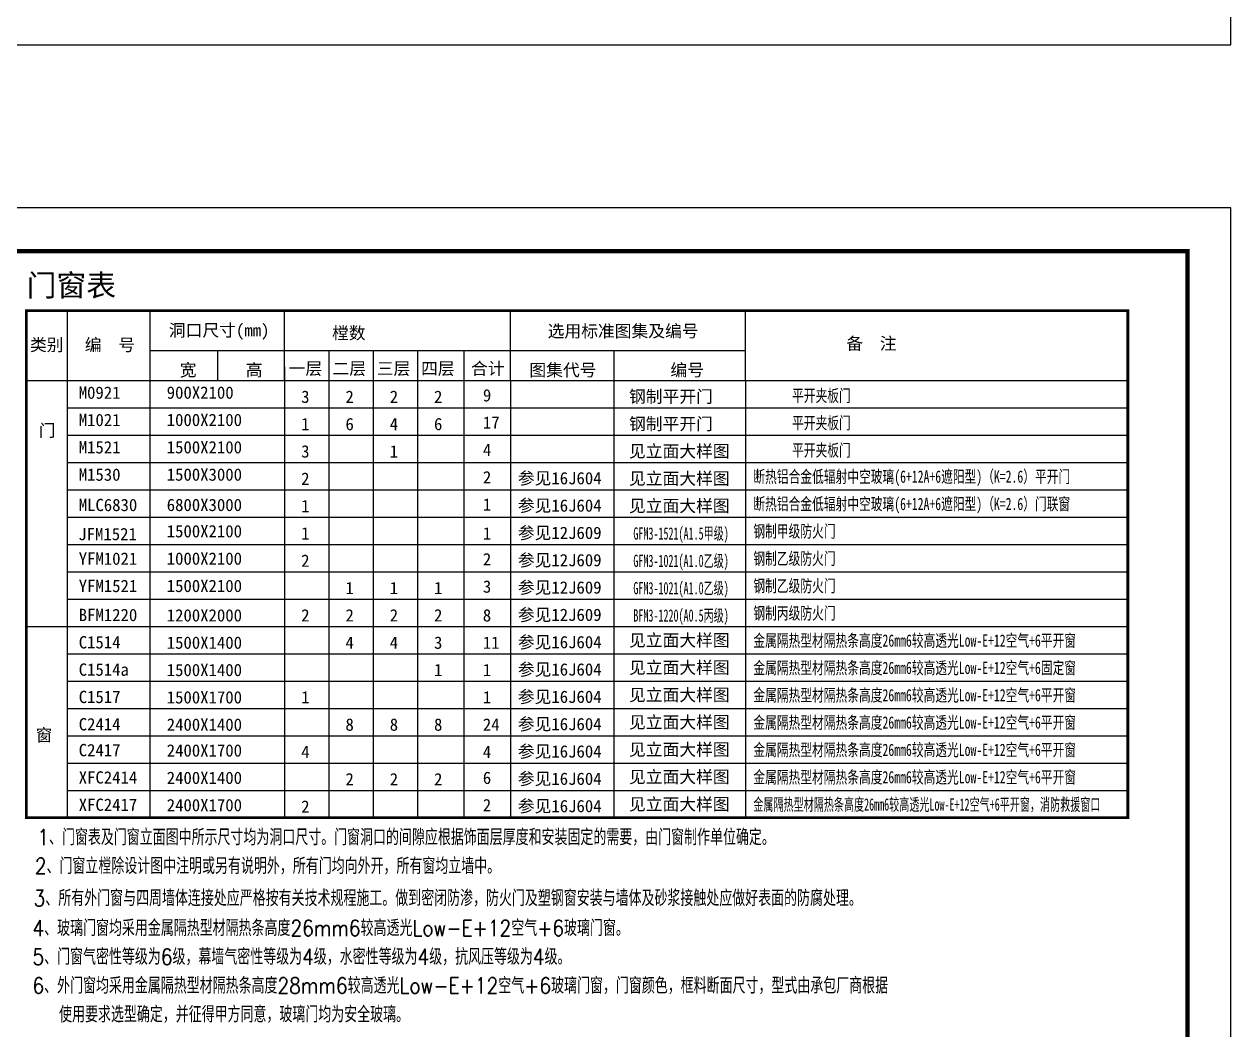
# Model space of a CAD drawing. Extents: x 5904849 to 6011887, y -826029 to -177002.
# Drawn here: x 5936431 to 5964249, y -702608 to -679417 of the extents above; entities that cross this region are included whole.
import ezdxf

# ---------------------------------------------------------------- set-up
doc = ezdxf.new("R2010")
doc.units = 0
doc.header["$LTSCALE"] = 1000
doc.header["$MEASUREMENT"] = 0
doc.layers.get('0').update_dxf_attribs({"linetype": 'CONTINUOUS'})
for name, color, linetype in [('DIM', 7, 'CONTINUOUS'), ('PUB_TEXT', 7, 'CONTINUOUS'), ('PUB_TITLE', 4, 'CONTINUOUS')]:
    doc.layers.add(name, color=color, linetype=linetype)
doc.styles.add('-宋体', font='', dxfattribs={"width": 0.8})
doc.styles.add('HZ1', font='txt.shx', dxfattribs={"bigfont": 'hzdx.shx'})
doc.styles.get('-宋体').set_extended_font_data('SimSun')

msp = doc.modelspace()

# ---------------------------------------------------------------- linework, layer by layer
at = {"layer": 'DIM', "color": 143}
for p, q in [((5937420.7, -686026.5), (5937420.7, -697717.7)), ((5939337.4, -697717.7), (5939337.4, -686026.5)), ((5942434.4, -687637.7), (5942434.4, -686026.5)), ((5947642.9, -687637.7), (5947642.9, -686026.5)), ((5953058.9, -687637.7), (5953058.9, -686026.5)), ((5939337.4, -686940.6), (5947642.9, -686940.6)), ((5940885.9, -686940.6), (5940885.9, -687637.7)), ((5943455.4, -686940.6), (5943455.4, -697717.7)), ((5944476, -686940.6), (5944476, -697717.7)), ((5945496.6, -686940.6), (5945496.6, -697717.7)), ((5946569.9, -686940.6), (5946569.9, -697717.7)), ((5946569.9, -686940.6), (5946569.9, -697717.7)), ((5946569.9, -686940.6), (5946569.9, -697717.7)), ((5947642.9, -686940.6), (5953058.9, -686940.6)), ((5950026.2, -686940.6), (5950026.2, -697717.7)), ((5942434.4, -687322.7), (5942434.4, -697717.7)), ((5936479.6, -687637.7), (5961874.6, -687637.7)), ((5937420.7, -687637.7), (5961874.6, -687637.7)), ((5947642.9, -687637.7), (5947642.9, -697717.7)), ((5953058.9, -687637.7), (5953058.9, -697717.7)), ((5937420.7, -688267.7), (5961874.6, -688267.7)), ((5937420.7, -688897.7), (5961874.6, -688897.7)), ((5937420.7, -689527.7), (5961874.6, -689527.7)), ((5937420.7, -690157.7), (5961874.6, -690157.7)), ((5937420.7, -690787.7), (5961874.6, -690787.7)), ((5937420.7, -691417.7), (5961874.6, -691417.7)), ((5937420.7, -692047.7), (5961874.6, -692047.7)), ((5937420.7, -692677.7), (5961874.6, -692677.7)), ((5936479.6, -693307.7), (5961874.6, -693307.7)), ((5936479.6, -693307.7), (5953058.9, -693307.7)), ((5936479.6, -693307.7), (5953058.9, -693307.7)), ((5937420.7, -693937.7), (5961874.6, -693937.7)), ((5937420.7, -694567.7), (5961874.6, -694567.7)), ((5937420.7, -695197.7), (5961874.6, -695197.7)), ((5937420.7, -695827.7), (5961874.6, -695827.7)), ((5937420.7, -695827.7), (5953058.9, -695827.7)), ((5937420.7, -696457.7), (5961874.6, -696457.7)), ((5937420.7, -697087.7), (5961874.6, -697087.7)), ((5937420.7, -697717.7), (5961874.6, -697717.7)), ((5937420.7, -697717.7), (5961874.6, -697717.7))]:
    msp.add_line(p, q, dxfattribs=at)
at = {"layer": 'PUB_TITLE', "color": 4}
for points in [[(5904849.4, -679892.1), (5964249.4, -679892.1), (5964249.4, -637892.1), (5904849.4, -637892.1)], [(5904849.4, -725651.3), (5964249.4, -725651.3), (5964249.4, -683651.3), (5904849.4, -683651.3)]]:
    msp.add_lwpolyline(points, close=True, dxfattribs=at)
at = {"layer": 'PUB_TITLE', "color": 4, "const_width": 100}
msp.add_lwpolyline([(5907349.4, -724651.3), (5963249.4, -724651.3), (5963249.4, -684651.3), (5907349.4, -684651.3)], close=True, dxfattribs=at)
at = {"layer": 'PUB_TITLE', "const_width": 63}
msp.add_lwpolyline([(5936479.6, -686026.5), (5961874.6, -686026.5), (5961874.6, -697717.7), (5936479.6, -697717.7)], close=True, dxfattribs=at)

# ---------------------------------------------------------------- texts
at = {"color": 4, "style": 'HZ1', "width": 0.85}
for s, p in [('1、门窗表及门窗立面图中所示尺寸均为洞口尺寸。门窗洞口的间隙应根据饰面层厚度和安装固定的需要，由门窗制作单位确定。', (5936735.9, -698351.7, -11948.3)), ('2、门窗立樘除设计图中注明或另有说明外，所有门均向外开，所有窗均立墙中。', (5936677.9, -699013.9, -11948.3)), ('3、所有外门窗与四周墙体连接处应严格按有关技术规程施工。做到密闭防渗，防火门及塑钢窗安装与墙体及砂浆接触处应做好表面的防腐处理。', (5936650.5, -699756.3)), ('4、玻璃门窗均采用金属隔热型材隔热条高度26mm6较高透光Low-E+12空气+6玻璃门窗。', (5936623.7, -700445.2, -11948.3)), ('5、门窗气密性等级为6级，幕墙气密性等级为4级，水密性等级为4级，抗风压等级为4级。', (5936623.7, -701108.1, -11948.3)), ('6、外门窗均采用金属隔热型材隔热条高度28mm6较高透光Low-E+12空气+6玻璃门窗，门窗颜色，框料断面尺寸，型式由承包厂商根据', (5936623.7, -701772.4, -11948.3)), ('使用要求选型确定，并征得甲方同意，玻璃门均为安全玻璃。', (5937237.2, -702436.7, -11948.3))]:
    msp.add_text(s, height=370, dxfattribs=at).set_placement(p)
at = {"layer": 'PUB_TEXT', "linetype": 'Continuous', "style": '-宋体'}
for s, height, p in [('门窗表', 504, (5936488.2, -685691.3)), ('洞口尺寸(mm)', 283.5, (5939767.4, -686618)), ('樘数', 283.5, (5943528.6, -686681.4)), ('选用标准图集及编号', 283.5, (5948499.1, -686636)), ('类别', 283.5, (5936566.3, -686952.6)), ('编  号', 283.5, (5937828.9, -686952.6)), ('备  注', 283.5, (5955383.5, -686922.5)), ('宽', 283.5, (5940018.5, -687533.1)), ('高', 283.5, (5941541.4, -687533.1)), ('一层', 283.5, (5942528.5, -687500)), ('二层', 283.5, (5943540.5, -687500)), ('三层', 283.5, (5944561.1, -687500)), ('四层', 283.5, (5945581.7, -687500)), ('合计', 283.5, (5946732.1, -687500)), ('图集代号', 283.5, (5948079.1, -687535.4)), ('编号', 283.5, (5951329.6, -687535.4)), ('3', 283.5, (5942817.9, -688151.1)), ('2', 283.5, (5943838.9, -688151.1)), ('2', 283.5, (5944859.5, -688151.1)), ('2', 283.5, (5945880.1, -688151.1)), ('9', 283.5, (5947006.8, -688117.6)), ('17', 283.5, (5947006.8, -688747.6)), ('门', 283.5, (5936768.8, -688928.2)), ('1', 283.5, (5942817.9, -688781.1)), ('6', 283.5, (5943838.9, -688781.1)), ('4', 283.5, (5944859.5, -688781.1)), ('6', 283.5, (5945880.1, -688781.1)), ('3', 283.5, (5942817.9, -689411.1)), ('1', 283.5, (5944859.5, -689411.1)), ('4', 283.5, (5947006.8, -689377.6)), ('2', 283.5, (5942817.9, -690041.1)), ('2', 283.5, (5947006.8, -690007.6)), ('1', 283.5, (5942817.9, -690671.1)), ('1', 283.5, (5947006.8, -690637.6)), ('1', 283.5, (5942817.9, -691301.1)), ('1', 283.5, (5947006.8, -691301.1)), ('2', 283.5, (5942817.9, -691931.1)), ('2', 283.5, (5947006.8, -691897.6)), ('1', 283.5, (5943838.9, -692561.1)), ('1', 283.5, (5944859.5, -692561.1)), ('1', 283.5, (5945880.1, -692561.1)), ('3', 283.5, (5947006.8, -692527.6)), ('2', 283.5, (5942817.9, -693191.1)), ('2', 283.5, (5943838.9, -693191.1)), ('2', 283.5, (5944859.5, -693191.1)), ('2', 283.5, (5945880.1, -693191.1)), ('8', 283.5, (5947005.4, -693191.1)), ('4', 283.5, (5943838.9, -693821.1)), ('4', 283.5, (5944859.5, -693821.1)), ('3', 283.5, (5945880.1, -693821.1)), ('11', 283.5, (5947005.4, -693821.1)), ('1', 283.5, (5945880.1, -694451.1)), ('1', 283.5, (5947005.4, -694451.1)), ('1', 283.5, (5942817.9, -695081.1)), ('1', 283.5, (5947005.4, -695081.1)), ('8', 283.5, (5943838.9, -695711.1)), ('8', 283.5, (5944859.5, -695711.1)), ('8', 283.5, (5945880.1, -695711.1)), ('24', 283.5, (5947005.4, -695711.1)), ('窗', 283.5, (5936696.5, -695951.4)), ('4', 283.5, (5942817.9, -696341.1)), ('4', 283.5, (5947005.4, -696341.1)), ('2', 283.5, (5943838.9, -696971.1)), ('2', 283.5, (5944859.5, -696971.1)), ('2', 283.5, (5945880.1, -696971.1)), ('6', 283.5, (5947005.4, -696937.6)), ('2', 283.5, (5942817.9, -697601.1)), ('2', 283.5, (5947005.4, -697567.6))]:
    msp.add_text(s, height=height, dxfattribs=at).set_placement(p)
at = {"layer": 'PUB_TEXT', "color": 4, "linetype": 'Continuous', "style": '-宋体'}
for s, p in [('M0921', (5937689.4, -688056.4)), ('900X2100', (5939718.4, -688055.2)), ('M1021', (5937689.4, -688686.4)), ('1000X2100', (5939718.4, -688685.2)), ('M1521', (5937689.4, -689316.4)), ('1500X2100', (5939718.4, -689315.2)), ('M1530', (5937689.4, -689946.4)), ('1500X3000', (5939718.4, -689945.2)), ('MLC6830', (5937689.4, -690646.3)), ('6800X3000', (5939718.4, -690645.1)), ('1500X2100', (5939718.4, -691251.7)), ('JFM1521', (5937679.9, -691316.7)), ('YFM1021', (5937689.4, -691883.9)), ('1000X2100', (5939718.4, -691882.7)), ('YFM1521', (5937689.4, -692513.9)), ('1500X2100', (5939718.4, -692512.7)), ('BFM1220', (5937689.4, -693182.8)), ('1200X2000', (5939718.4, -693191.4)), ('C1514', (5937689.4, -693812.8)), ('1500X1400', (5939718.4, -693821.4)), ('C1514a', (5937689.4, -694442.8)), ('1500X1400', (5939718.4, -694451.4)), ('C1517', (5937689.4, -695072.8)), ('1500X1700', (5939718.4, -695081.4)), ('C2414', (5937689.4, -695702.8)), ('2400X1400', (5939718.4, -695711.4)), ('C2417', (5937689.4, -696299.2)), ('2400X1700', (5939718.4, -696307.8)), ('XFC2414', (5937689.4, -696929.2)), ('2400X1400', (5939718.4, -696937.8)), ('XFC2417', (5937689.4, -697559.2)), ('2400X1700', (5939718.4, -697567.8))]:
    msp.add_text(s, height=283.5, dxfattribs=at).set_placement(p)
at = {"layer": 'PUB_TEXT', "color": 6, "linetype": 'Continuous', "style": '-宋体'}
for s, p in [('钢制平开门', (5950374.8, -688145.3)), ('钢制平开门', (5950374.8, -688775.3)), ('见立面大样图', (5950374.8, -689405.3)), ('参见16J604', (5947812.3, -690029)), ('见立面大样图', (5950374.8, -690035.3)), ('参见16J604', (5947812.3, -690659)), ('见立面大样图', (5950374.8, -690665.3)), ('参见12J609', (5947812.3, -691289)), ('参见12J609', (5947812.3, -691919)), ('参见12J609', (5947812.3, -692549)), ('参见12J609', (5947812.3, -693179)), ('参见16J604', (5947812.3, -693809)), ('见立面大样图', (5950374.8, -693765.7)), ('参见16J604', (5947812.3, -694439)), ('见立面大样图', (5950374.8, -694395.7)), ('参见16J604', (5947812.3, -695069)), ('见立面大样图', (5950374.8, -695025.7)), ('参见16J604', (5947812.3, -695699)), ('见立面大样图', (5950374.8, -695655.7)), ('参见16J604', (5947812.3, -696329)), ('见立面大样图', (5950374.8, -696285.7)), ('参见16J604', (5947812.3, -696959)), ('见立面大样图', (5950374.8, -696915.7)), ('参见16J604', (5947812.3, -697589)), ('见立面大样图', (5950374.8, -697545.7))]:
    msp.add_text(s, height=283.5, dxfattribs=at).set_placement(p)
for s, width, p in [('平开夹板门', 0.7, (5954133.4, -688124.9)), ('平开夹板门', 0.7, (5954133.4, -688754.9)), ('平开夹板门', 0.7, (5954133.4, -689384.9)), ('断热铝合金低辐射中空玻璃(6+12A+6遮阳型)（K=2.6）平开门', 0.7, (5953241.6, -689992.2)), ('断热铝合金低辐射中空玻璃(6+12A+6遮阳型)（K=2.6）门联窗', 0.7, (5953241.6, -690622.2)), ('GFM3-1521(A1.5甲级)', 0.6, (5950475.2, -691304.1)), ('钢制甲级防火门', 0.7, (5953241.6, -691252.2)), ('GFM3-1021(A1.0乙级)', 0.6, (5950475.2, -691934.1)), ('钢制乙级防火门', 0.7, (5953241.6, -691882.2)), ('GFM3-1021(A1.0乙级)', 0.6, (5950475.2, -692564.1)), ('钢制乙级防火门', 0.7, (5953241.6, -692512.2)), ('BFM3-1220(A0.5丙级)', 0.6, (5950475.2, -693194.1)), ('钢制丙级防火门', 0.7, (5953241.6, -693142.2)), ('金属隔热型材隔热条高度26mm6较高透光Low-E+12空气+6平开窗', 0.7, (5953241.6, -693772.2)), ('金属隔热型材隔热条高度26mm6较高透光Low-E+12空气+6固定窗', 0.7, (5953241.6, -694402.2)), ('金属隔热型材隔热条高度26mm6较高透光Low-E+12空气+6平开窗', 0.7, (5953241.6, -695032.2)), ('金属隔热型材隔热条高度26mm6较高透光Low-E+12空气+6平开窗', 0.7, (5953241.6, -695662.2)), ('金属隔热型材隔热条高度26mm6较高透光Low-E+12空气+6平开窗', 0.7, (5953241.6, -696292.2)), ('金属隔热型材隔热条高度26mm6较高透光Low-E+12空气+6平开窗', 0.7, (5953241.6, -696922.2)), ('金属隔热型材隔热条高度26mm6较高透光Low-E+12空气+6平开窗，消防救援窗口', 0.6, (5953241.6, -697552.2))]:
    msp.add_text(s, height=283.5, dxfattribs=dict(at, width=width)).set_placement(p)

doc.saveas('drawing.dxf')
